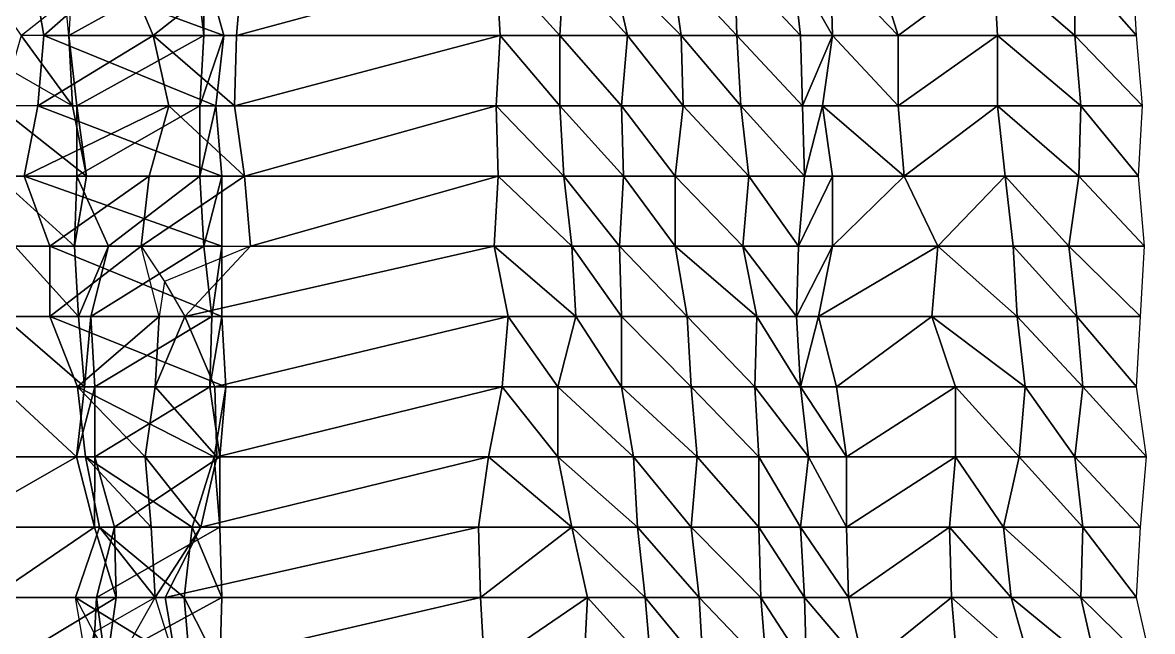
# Model space of a CAD drawing. Header units: metres. Extents: x -317 to 276, y -240 to 234.
# Drawn here: x 172.1 to 268.6, y 9.1 to 61.1 of the extents above; entities that cross this region are included whole.
import ezdxf

# ---------------------------------------------------------------- set-up
doc = ezdxf.new("R2010")
doc.units = ezdxf.units.M

msp = doc.modelspace()

# ---------------------------------------------------------------- linework, layer by layer
for points in [[(171.9599, 60, -616.48364), (175.73865, 63, -621.15466), (167.72968, 66, -624.22705), (167.72978, 66.0001, -624.2269)], [(189.27927, 60, -622.32574), (173.90128, 60, -662.9899), (172.88602, 66, -664.8484), (172.88612, 66.0001, -664.84827)], [(189.27927, 60, -622.32574), (172.88602, 66, -664.8484), (187.58719, 66, -625.4231), (187.5873, 66.0001, -625.423)], [(173.90128, 60, -662.9899), (180.68967, 66, -663.07886), (172.88602, 66, -664.8484), (172.88612, 66.0001, -664.84827)], [(173.90128, 60, -662.9899), (183.22778, 60, -658.43286), (180.68967, 66, -663.07886), (180.68977, 66.0001, -663.07874)], [(176.37936, 66, -620.90894), (176.04095, 60, -621.5284), (175.73865, 63, -621.15466), (175.73875, 63.0001, -621.15454)], [(176.04095, 60, -621.5284), (187.5672, 60, -612.9447), (186.89035, 66, -614.18365), (186.89046, 66.0001, -614.18353)], [(176.04095, 60, -621.5284), (186.89035, 66, -614.18365), (176.37936, 66, -620.90894), (176.37947, 66.0001, -620.9088)], [(183.22778, 60, -658.43286), (190.86218, 66, -656.9731), (180.68967, 66, -663.07886), (180.68977, 66.0001, -663.07874)], [(183.22778, 60, -658.43286), (190.35455, 60, -657.90234), (190.86218, 66, -656.9731), (190.86229, 66.0001, -656.97296)], [(187.5672, 60, -612.9447), (187.58719, 66, -625.4231), (186.89035, 66, -614.18365), (186.89046, 66.0001, -614.18353)], [(187.5672, 60, -612.9447), (189.27927, 60, -622.32574), (187.58719, 66, -625.4231), (187.5873, 66.0001, -625.423)], [(190.35455, 60, -657.90234), (212.8794, 60, -629.1859), (212.54095, 66, -629.80536), (212.54106, 66.0001, -629.80524)], [(190.35455, 60, -657.90234), (212.54095, 66, -629.80536), (190.86218, 66, -656.9731), (190.86229, 66.0001, -656.97296)], [(212.54095, 66, -629.80536), (217.97571, 60, -632.3722), (218.31409, 66, -631.7527), (218.3142, 66.0001, -631.75256)], [(212.54095, 66, -629.80536), (212.8794, 60, -629.1859), (217.97571, 60, -632.3722), (217.97581, 60.0001, -632.3721)], [(218.31409, 66, -631.7527), (217.97571, 60, -632.3722), (223.74878, 60, -634.3195), (223.74889, 60.0001, -634.3194)], [(218.31409, 66, -631.7527), (223.74878, 60, -634.3195), (222.39514, 66, -636.7974), (222.39525, 66.0001, -636.7973)], [(222.39514, 66, -636.7974), (228.33746, 60, -638.43506), (227.49146, 66, -639.9837), (227.49156, 66.0001, -639.9836)], [(222.39514, 66, -636.7974), (223.74878, 60, -634.3195), (228.33746, 60, -638.43506), (228.33757, 60.0001, -638.43494)], [(227.49146, 66, -639.9837), (233.09534, 60, -642.2408), (232.92615, 66, -642.55054), (232.92625, 66.0001, -642.5504)], [(227.49146, 66, -639.9837), (228.33746, 60, -638.43506), (233.09534, 60, -642.2408), (233.09544, 60.0001, -642.24066)], [(232.92615, 66, -642.55054), (238.53009, 60, -644.8076), (237.85321, 66, -646.0466), (237.85332, 66.0001, -646.04645)], [(232.92615, 66, -642.55054), (233.09534, 60, -642.2408), (238.53009, 60, -644.8076), (238.5302, 60.0001, -644.8075)], [(237.85321, 66, -646.0466), (241.25739, 60, -652.3302), (241.08813, 66, -652.63995), (241.08824, 66.0001, -652.63983)], [(237.85321, 66, -646.0466), (238.53009, 60, -644.8076), (241.25739, 60, -652.3302), (241.25749, 60.0001, -652.3301)], [(241.08813, 66, -652.63995), (246.86127, 60, -654.5873), (245, 66, -657.9944), (245.0001, 66.0001, -657.99426)], [(241.08813, 66, -652.63995), (241.25739, 60, -652.3302), (246.86127, 60, -654.5873), (246.86137, 60.0001, -654.58716)], [(246.86127, 60, -654.5873), (255.00336, 66, -652.19836), (245, 66, -657.9944), (245.0001, 66.0001, -657.99426)], [(246.86127, 60, -654.5873), (255.3418, 60, -651.57886), (255.00336, 66, -652.19836), (255.00346, 66.0001, -652.19824)], [(255.00336, 66, -652.19836), (261.96094, 60, -651.97754), (261.96094, 66, -651.97754), (261.96103, 66.0001, -651.9774)], [(255.00336, 66, -652.19836), (255.3418, 60, -651.57886), (261.96094, 60, -651.97754), (261.96103, 60.0001, -651.9774)], [(261.96094, 66, -651.97754), (267.22644, 60, -654.85406), (266.888, 66, -655.4735), (266.8881, 66.0001, -655.4734)], [(261.96094, 66, -651.97754), (261.96094, 60, -651.97754), (267.22644, 60, -654.85406), (267.22653, 60.0001, -654.85394)], [(176.35934, 54, -608.43054), (171.9599, 60, -616.48364), (171.11874, 57, -607.855), (171.11885, 57.0001, -607.85486)], [(176.35934, 54, -608.43054), (176.04095, 60, -621.5284), (171.9599, 60, -616.48364), (171.96, 60.0001, -616.4835)], [(188.60242, 54, -623.5647), (173.39365, 54, -663.9192), (173.90128, 60, -662.9899), (173.90138, 60.0001, -662.9898)], [(173.39365, 54, -663.9192), (184.58145, 54, -655.95496), (183.22778, 60, -658.43286), (183.22789, 60.0001, -658.43274)], [(173.39365, 54, -663.9192), (183.22778, 60, -658.43286), (173.90128, 60, -662.9899), (173.90138, 60.0001, -662.9898)], [(188.60242, 54, -623.5647), (173.90128, 60, -662.9899), (189.27927, 60, -622.32574), (189.27937, 60.0001, -622.3256)], [(176.35934, 54, -608.43054), (176.71777, 54, -620.2894), (176.04095, 60, -621.5284), (176.04106, 60.0001, -621.52826)], [(176.71777, 54, -620.2894), (187.5672, 60, -612.9447), (176.04095, 60, -621.5284), (176.04106, 60.0001, -621.52826)], [(176.71777, 54, -620.2894), (187.22876, 54, -613.5642), (187.5672, 60, -612.9447), (187.5673, 60.0001, -612.9446)], [(183.22778, 60, -658.43286), (190.18536, 54, -658.21204), (190.35455, 60, -657.90234), (190.35466, 60.0001, -657.9022)], [(183.22778, 60, -658.43286), (184.58145, 54, -655.95496), (190.18536, 54, -658.21204), (190.18547, 54.0001, -658.2119)], [(187.22876, 54, -613.5642), (188.60242, 54, -623.5647), (189.27927, 60, -622.32574), (189.27937, 60.0001, -622.3256)], [(187.22876, 54, -613.5642), (189.27927, 60, -622.32574), (187.5672, 60, -612.9447), (187.5673, 60.0001, -612.9446)], [(190.18536, 54, -658.21204), (212.54095, 54, -629.80536), (212.8794, 60, -629.1859), (212.8795, 60.0001, -629.1858)], [(190.18536, 54, -658.21204), (212.8794, 60, -629.1859), (190.35455, 60, -657.90234), (190.35466, 60.0001, -657.9022)], [(212.8794, 60, -629.1859), (212.54095, 54, -629.80536), (217.97571, 54, -632.3722), (217.97581, 54.0001, -632.3721)], [(212.8794, 60, -629.1859), (217.97571, 54, -632.3722), (217.97571, 60, -632.3722), (217.97581, 60.0001, -632.3721)], [(217.97571, 60, -632.3722), (223.24121, 54, -635.2487), (223.74878, 60, -634.3195), (223.74889, 60.0001, -634.3194)], [(217.97571, 60, -632.3722), (217.97571, 54, -632.3722), (223.24121, 54, -635.2487), (223.24132, 54.0001, -635.2486)], [(223.74878, 60, -634.3195), (223.24121, 54, -635.2487), (228.50671, 54, -638.1253), (228.50682, 54.0001, -638.1252)], [(223.74878, 60, -634.3195), (228.50671, 54, -638.1253), (228.33746, 60, -638.43506), (228.33757, 60.0001, -638.43494)], [(228.33746, 60, -638.43506), (233.43378, 54, -641.62134), (233.09534, 60, -642.2408), (233.09544, 60.0001, -642.24066)], [(228.33746, 60, -638.43506), (228.50671, 54, -638.1253), (233.43378, 54, -641.62134), (233.43388, 54.0001, -641.6212)], [(233.09534, 60, -642.2408), (238.69928, 54, -644.49786), (238.53009, 60, -644.8076), (238.5302, 60.0001, -644.8075)], [(233.09534, 60, -642.2408), (233.43378, 54, -641.62134), (238.69928, 54, -644.49786), (238.69939, 54.0001, -644.49774)], [(238.69928, 54, -644.49786), (241.25739, 60, -652.3302), (238.53009, 60, -644.8076), (238.5302, 60.0001, -644.8075)], [(238.69928, 54, -644.49786), (240.41132, 54, -653.8789), (241.25739, 60, -652.3302), (241.25749, 60.0001, -652.3301)], [(241.25739, 60, -652.3302), (240.41132, 54, -653.8789), (246.86127, 54, -654.5873), (246.86137, 54.0001, -654.58716)], [(241.25739, 60, -652.3302), (246.86127, 54, -654.5873), (246.86127, 60, -654.5873), (246.86137, 60.0001, -654.58716)], [(246.86127, 54, -654.5873), (255.3418, 54, -651.57886), (255.3418, 60, -651.57886), (255.3419, 60.0001, -651.57874)], [(246.86127, 54, -654.5873), (255.3418, 60, -651.57886), (246.86127, 60, -654.5873), (246.86137, 60.0001, -654.58716)], [(255.3418, 60, -651.57886), (262.46857, 54, -651.04834), (261.96094, 60, -651.97754), (261.96103, 60.0001, -651.9774)], [(255.3418, 60, -651.57886), (255.3418, 54, -651.57886), (262.46857, 54, -651.04834), (262.46866, 54.0001, -651.0482)], [(261.96094, 60, -651.97754), (267.73407, 54, -653.92487), (267.22644, 60, -654.85406), (267.22653, 60.0001, -654.85394)], [(261.96094, 60, -651.97754), (262.46857, 54, -651.04834), (267.73407, 54, -653.92487), (267.73416, 54.0001, -653.92474)], [(169.9094, 54, -607.72217), (177.5438, 48, -606.26245), (176.35934, 54, -608.43054), (176.35945, 54.0001, -608.4304)], [(169.9094, 54, -607.72217), (169.9094, 48, -607.72217), (177.5438, 48, -606.26245), (177.5439, 48.0001, -606.2623)], [(189.11008, 48, -622.63544), (172.20917, 48, -666.0873), (173.39365, 54, -663.9192), (173.39375, 54.0001, -663.91907)], [(172.20917, 48, -666.0873), (182.88937, 48, -659.05237), (184.58145, 54, -655.95496), (184.58156, 54.0001, -655.95483)], [(172.20917, 48, -666.0873), (184.58145, 54, -655.95496), (173.39365, 54, -663.9192), (173.39375, 54.0001, -663.91907)], [(189.11008, 48, -622.63544), (173.39365, 54, -663.9192), (188.60242, 54, -623.5647), (188.60252, 54.0001, -623.5646)], [(177.5438, 48, -606.26245), (176.71777, 54, -620.2894), (176.35934, 54, -608.43054), (176.35945, 54.0001, -608.4304)], [(177.5438, 48, -606.26245), (176.71777, 48, -620.2894), (176.71777, 54, -620.2894), (176.71788, 54.0001, -620.2893)], [(176.71777, 48, -620.2894), (187.22876, 48, -613.5642), (187.22876, 54, -613.5642), (187.22887, 54.0001, -613.5641)], [(176.71777, 48, -620.2894), (187.22876, 54, -613.5642), (176.71777, 54, -620.2894), (176.71788, 54.0001, -620.2893)], [(184.58145, 54, -655.95496), (182.88937, 48, -659.05237), (191.0314, 48, -656.6634), (191.03151, 48.0001, -656.66327)], [(184.58145, 54, -655.95496), (191.0314, 48, -656.6634), (190.18536, 54, -658.21204), (190.18547, 54.0001, -658.2119)], [(187.22876, 48, -613.5642), (189.11008, 48, -622.63544), (188.60242, 54, -623.5647), (188.60252, 54.0001, -623.5646)], [(187.22876, 48, -613.5642), (188.60242, 54, -623.5647), (187.22876, 54, -613.5642), (187.22887, 54.0001, -613.5641)], [(191.0314, 48, -656.6634), (212.54095, 54, -629.80536), (190.18536, 54, -658.21204), (190.18547, 54.0001, -658.2119)], [(191.0314, 48, -656.6634), (212.7102, 48, -629.4956), (212.54095, 54, -629.80536), (212.54106, 54.0001, -629.80524)], [(212.54095, 54, -629.80536), (218.31409, 48, -631.7527), (217.97571, 54, -632.3722), (217.97581, 54.0001, -632.3721)], [(212.54095, 54, -629.80536), (212.7102, 48, -629.4956), (218.31409, 48, -631.7527), (218.3142, 48.0001, -631.75256)], [(217.97571, 54, -632.3722), (223.4104, 48, -634.93896), (223.24121, 54, -635.2487), (223.24132, 54.0001, -635.2486)], [(217.97571, 54, -632.3722), (218.31409, 48, -631.7527), (223.4104, 48, -634.93896), (223.4105, 48.0001, -634.93884)], [(223.24121, 54, -635.2487), (227.82983, 48, -639.36426), (228.50671, 54, -638.1253), (228.50682, 54.0001, -638.1252)], [(223.24121, 54, -635.2487), (223.4104, 48, -634.93896), (227.82983, 48, -639.36426), (227.82994, 48.0001, -639.36414)], [(228.50671, 54, -638.1253), (227.82983, 48, -639.36426), (234.1106, 48, -640.3824), (234.1107, 48.0001, -640.38226)], [(228.50671, 54, -638.1253), (234.1106, 48, -640.3824), (233.43378, 54, -641.62134), (233.43388, 54.0001, -641.6212)], [(233.43378, 54, -641.62134), (238.86847, 48, -644.1881), (238.69928, 54, -644.49786), (238.69939, 54.0001, -644.49774)], [(233.43378, 54, -641.62134), (234.1106, 48, -640.3824), (238.86847, 48, -644.1881), (238.86858, 48.0001, -644.188)], [(238.86847, 48, -644.1881), (240.41132, 54, -653.8789), (238.69928, 54, -644.49786), (238.69939, 54.0001, -644.49774)], [(238.86847, 48, -644.1881), (241.25739, 48, -652.3302), (240.41132, 54, -653.8789), (240.41142, 54.0001, -653.8788)], [(240.41132, 54, -653.8789), (247.3689, 48, -653.6581), (246.86127, 54, -654.5873), (246.86137, 54.0001, -654.58716)], [(240.41132, 54, -653.8789), (241.25739, 48, -652.3302), (247.3689, 48, -653.6581), (247.369, 48.0001, -653.65796)], [(247.3689, 48, -653.6581), (255.3418, 54, -651.57886), (246.86127, 54, -654.5873), (246.86137, 54.0001, -654.58716)], [(247.3689, 48, -653.6581), (256.01862, 48, -650.33997), (255.3418, 54, -651.57886), (255.3419, 54.0001, -651.57874)], [(255.3418, 54, -651.57886), (262.29938, 48, -651.35803), (262.46857, 54, -651.04834), (262.46866, 54.0001, -651.0482)], [(255.3418, 54, -651.57886), (256.01862, 48, -650.33997), (262.29938, 48, -651.35803), (262.29947, 48.0001, -651.3579)], [(262.46857, 54, -651.04834), (262.29938, 48, -651.35803), (267.39563, 48, -654.5443), (267.39572, 48.0001, -654.5442)], [(262.46857, 54, -651.04834), (267.39563, 48, -654.5443), (267.73407, 54, -653.92487), (267.73416, 54.0001, -653.92474)], [(169.9094, 48, -607.72217), (176.52856, 42, -608.12085), (177.5438, 48, -606.26245), (177.5439, 48.0001, -606.2623)], [(169.9094, 48, -607.72217), (171.43225, 42, -604.9346), (176.52856, 42, -608.12085), (176.52867, 42.0001, -608.1207)], [(189.11008, 42, -622.63544), (174.4089, 42, -662.0607), (172.20917, 48, -666.0873), (172.20927, 48.0001, -666.08716)], [(189.11008, 42, -622.63544), (172.20917, 48, -666.0873), (189.11008, 48, -622.63544), (189.11018, 48.0001, -622.6353)], [(174.4089, 42, -662.0607), (182.88937, 48, -659.05237), (172.20917, 48, -666.0873), (172.20927, 48.0001, -666.08716)], [(174.4089, 42, -662.0607), (182.21252, 42, -660.29126), (182.88937, 48, -659.05237), (182.88948, 48.0001, -659.05225)], [(176.52856, 42, -608.12085), (179.42514, 42, -615.3337), (176.71777, 48, -620.2894), (176.71788, 48.0001, -620.2893)], [(176.52856, 42, -608.12085), (176.71777, 48, -620.2894), (177.5438, 48, -606.26245), (177.5439, 48.0001, -606.2623)], [(179.42514, 42, -615.3337), (187.22876, 48, -613.5642), (176.71777, 48, -620.2894), (176.71788, 48.0001, -620.2893)], [(179.42514, 42, -615.3337), (187.5672, 42, -612.9447), (187.22876, 48, -613.5642), (187.22887, 48.0001, -613.5641)], [(182.21252, 42, -660.29126), (191.53903, 42, -655.73413), (191.0314, 48, -656.6634), (191.03151, 48.0001, -656.66327)], [(182.21252, 42, -660.29126), (191.0314, 48, -656.6634), (182.88937, 48, -659.05237), (182.88948, 48.0001, -659.05225)], [(187.5672, 42, -612.9447), (189.11008, 48, -622.63544), (187.22876, 48, -613.5642), (187.22887, 48.0001, -613.5641)], [(187.5672, 42, -612.9447), (189.11008, 42, -622.63544), (189.11008, 48, -622.63544), (189.11018, 48.0001, -622.6353)], [(191.53903, 42, -655.73413), (212.7102, 48, -629.4956), (191.0314, 48, -656.6634), (191.03151, 48.0001, -656.66327)], [(191.53903, 42, -655.73413), (212.37177, 42, -630.1151), (212.7102, 48, -629.4956), (212.71031, 48.0001, -629.4955)], [(212.7102, 48, -629.4956), (212.37177, 42, -630.1151), (218.99097, 42, -630.5138), (218.99107, 42.0001, -630.5137)], [(212.7102, 48, -629.4956), (218.99097, 42, -630.5138), (218.31409, 48, -631.7527), (218.3142, 48.0001, -631.75256)], [(218.31409, 48, -631.7527), (223.07196, 42, -635.5585), (223.4104, 48, -634.93896), (223.4105, 48.0001, -634.93884)], [(218.31409, 48, -631.7527), (218.99097, 42, -630.5138), (223.07196, 42, -635.5585), (223.07207, 42.0001, -635.55835)], [(223.4104, 48, -634.93896), (223.07196, 42, -635.5585), (227.82983, 42, -639.36426), (227.82994, 42.0001, -639.36414)], [(223.4104, 48, -634.93896), (227.82983, 42, -639.36426), (227.82983, 48, -639.36426), (227.82994, 48.0001, -639.36414)], [(227.82983, 48, -639.36426), (233.60297, 42, -641.3116), (234.1106, 48, -640.3824), (234.1107, 48.0001, -640.38226)], [(227.82983, 48, -639.36426), (227.82983, 42, -639.36426), (233.60297, 42, -641.3116), (233.60307, 42.0001, -641.31146)], [(234.1106, 48, -640.3824), (233.60297, 42, -641.3116), (238.36084, 42, -645.1173), (238.36095, 42.0001, -645.1172)], [(234.1106, 48, -640.3824), (238.36084, 42, -645.1173), (238.86847, 48, -644.1881), (238.86858, 48.0001, -644.188)], [(238.36084, 42, -645.1173), (241.25739, 42, -652.3302), (241.25739, 48, -652.3302), (241.25749, 48.0001, -652.3301)], [(238.36084, 42, -645.1173), (241.25739, 48, -652.3302), (238.86847, 48, -644.1881), (238.86858, 48.0001, -644.188)], [(241.25739, 42, -652.3302), (250.24548, 42, -648.3926), (247.3689, 48, -653.6581), (247.369, 48.0001, -653.65796)], [(241.25739, 42, -652.3302), (247.3689, 48, -653.6581), (241.25739, 48, -652.3302), (241.25749, 48.0001, -652.3301)], [(250.24548, 42, -648.3926), (256.01862, 48, -650.33997), (247.3689, 48, -653.6581), (247.369, 48.0001, -653.65796)], [(250.24548, 42, -648.3926), (256.69543, 42, -649.10095), (256.01862, 48, -650.33997), (256.0187, 48.0001, -650.33984)], [(256.01862, 48, -650.33997), (261.4533, 42, -652.90674), (262.29938, 48, -651.35803), (262.29947, 48.0001, -651.3579)], [(256.01862, 48, -650.33997), (256.69543, 42, -649.10095), (261.4533, 42, -652.90674), (261.4534, 42.0001, -652.9066)], [(262.29938, 48, -651.35803), (261.4533, 42, -652.90674), (267.90326, 42, -653.6151), (267.90335, 42.0001, -653.615)], [(262.29938, 48, -651.35803), (267.90326, 42, -653.6151), (267.39563, 48, -654.5443), (267.39572, 48.0001, -654.5442)], [(171.43225, 42, -604.9346), (170.41699, 36, -606.79297), (176.86697, 36, -607.50134), (176.86708, 36.0001, -607.5012)], [(171.43225, 42, -604.9346), (176.86697, 36, -607.50134), (176.52856, 42, -608.12085), (176.52867, 42.0001, -608.1207)], [(189.11008, 36, -622.63544), (174.4089, 36, -662.0607), (174.4089, 42, -662.0607), (174.40901, 42.0001, -662.0606)], [(189.11008, 36, -622.63544), (174.4089, 42, -662.0607), (189.11008, 42, -622.63544), (189.11018, 42.0001, -622.6353)], [(174.4089, 36, -662.0607), (183.73541, 36, -657.50366), (182.21252, 42, -660.29126), (182.21263, 42.0001, -660.29114)], [(174.4089, 36, -662.0607), (182.21252, 42, -660.29126), (174.4089, 42, -662.0607), (174.40901, 42.0001, -662.0606)], [(176.86697, 36, -607.50134), (179.42514, 42, -615.3337), (176.52856, 42, -608.12085), (176.52867, 42.0001, -608.1207)], [(176.86697, 36, -607.50134), (177.90225, 36, -618.1213), (179.42514, 42, -615.3337), (179.42525, 42.0001, -615.33356)], [(177.90225, 36, -618.1213), (188.24402, 36, -611.7058), (187.5672, 42, -612.9447), (187.5673, 42.0001, -612.9446)], [(177.90225, 36, -618.1213), (187.5672, 42, -612.9447), (179.42514, 42, -615.3337), (179.42525, 42.0001, -615.33356)], [(183.73541, 36, -657.50366), (182.21252, 42, -660.29126), (184.21106, 39, -659.31476), (184.21117, 39.0001, -659.31464)], [(191.53903, 42, -655.73413), (184.21106, 39, -659.31476), (185.95514, 36, -665.95544), (185.95525, 36.0001, -665.9553)], [(185.95514, 36, -665.95544), (213.55621, 36, -627.94696), (212.37177, 42, -630.1151), (212.37187, 42.0001, -630.115)], [(185.95514, 36, -665.95544), (212.37177, 42, -630.1151), (191.53903, 42, -655.73413), (191.53914, 42.0001, -655.734)], [(188.24402, 36, -611.7058), (189.11008, 42, -622.63544), (187.5672, 42, -612.9447), (187.5673, 42.0001, -612.9446)], [(188.24402, 36, -611.7058), (189.11008, 36, -622.63544), (189.11008, 42, -622.63544), (189.11018, 42.0001, -622.6353)], [(212.37177, 42, -630.1151), (219.32935, 36, -629.8943), (218.99097, 42, -630.5138), (218.99107, 42.0001, -630.5137)], [(212.37177, 42, -630.1151), (213.55621, 36, -627.94696), (219.32935, 36, -629.8943), (219.32945, 36.0001, -629.89417)], [(218.99097, 42, -630.5138), (223.24121, 36, -635.2487), (223.07196, 42, -635.5585), (223.07207, 42.0001, -635.55835)], [(218.99097, 42, -630.5138), (219.32935, 36, -629.8943), (223.24121, 36, -635.2487), (223.24132, 36.0001, -635.2486)], [(223.07196, 42, -635.5585), (228.8451, 36, -637.50586), (227.82983, 42, -639.36426), (227.82994, 42.0001, -639.36414)], [(223.07196, 42, -635.5585), (223.24121, 36, -635.2487), (228.8451, 36, -637.50586), (228.8452, 36.0001, -637.50574)], [(227.82983, 42, -639.36426), (234.78748, 36, -639.14343), (233.60297, 42, -641.3116), (233.60307, 42.0001, -641.31146)], [(227.82983, 42, -639.36426), (228.8451, 36, -637.50586), (234.78748, 36, -639.14343), (234.78758, 36.0001, -639.1433)], [(233.60297, 42, -641.3116), (238.19165, 36, -645.4271), (238.36084, 42, -645.1173), (238.36095, 42.0001, -645.1172)], [(233.60297, 42, -641.3116), (234.78748, 36, -639.14343), (238.19165, 36, -645.4271), (238.19176, 36.0001, -645.427)], [(238.19165, 36, -645.4271), (240.07294, 36, -654.49835), (241.25739, 42, -652.3302), (241.25749, 42.0001, -652.3301)], [(238.19165, 36, -645.4271), (241.25739, 42, -652.3302), (238.36084, 42, -645.1173), (238.36095, 42.0001, -645.1172)], [(240.07294, 36, -654.49835), (249.73785, 36, -649.3218), (250.24548, 42, -648.3926), (250.24559, 42.0001, -648.39246)], [(240.07294, 36, -654.49835), (250.24548, 42, -648.3926), (241.25739, 42, -652.3302), (241.25749, 42.0001, -652.3301)], [(250.24548, 42, -648.3926), (249.73785, 36, -649.3218), (257.03387, 36, -648.48157), (257.03397, 36.0001, -648.48145)], [(250.24548, 42, -648.3926), (257.03387, 36, -648.48157), (256.69543, 42, -649.10095), (256.69553, 42.0001, -649.1008)], [(256.69543, 42, -649.10095), (262.13013, 36, -651.6678), (261.4533, 42, -652.90674), (261.4534, 42.0001, -652.9066)], [(256.69543, 42, -649.10095), (257.03387, 36, -648.48157), (262.13013, 36, -651.6678), (262.13022, 36.0001, -651.66766)], [(261.4533, 42, -652.90674), (267.56488, 36, -654.2346), (267.90326, 42, -653.6151), (267.90335, 42.0001, -653.615)], [(261.4533, 42, -652.90674), (262.13013, 36, -651.6678), (267.56488, 36, -654.2346), (267.56497, 36.0001, -654.2345)], [(170.41699, 36, -606.79297), (170.2478, 30, -607.10266), (177.3746, 30, -606.57214), (177.37471, 30.0001, -606.572)], [(170.41699, 36, -606.79297), (177.3746, 30, -606.57214), (176.86697, 36, -607.50134), (176.86708, 36.0001, -607.5012)], [(189.44849, 30, -622.016), (176.77783, 30, -657.7245), (174.4089, 36, -662.0607), (174.40901, 36.0001, -662.0606)], [(189.44849, 30, -622.016), (174.4089, 36, -662.0607), (189.11008, 36, -622.63544), (189.11018, 36.0001, -622.6353)], [(176.77783, 30, -657.7245), (183.73541, 36, -657.50366), (174.4089, 36, -662.0607), (174.40901, 36.0001, -662.0606)], [(176.77783, 30, -657.7245), (183.397, 30, -658.12317), (183.73541, 36, -657.50366), (183.73552, 36.0001, -657.50354)], [(177.3746, 30, -606.57214), (177.90225, 36, -618.1213), (176.86697, 36, -607.50134), (176.86708, 36.0001, -607.5012)], [(177.3746, 30, -606.57214), (178.24066, 30, -617.50183), (177.90225, 36, -618.1213), (177.90236, 36.0001, -618.12115)], [(178.24066, 30, -617.50183), (188.24402, 36, -611.7058), (177.90225, 36, -618.1213), (177.90236, 36.0001, -618.12115)], [(178.24066, 30, -617.50183), (188.0748, 30, -612.0155), (188.24402, 36, -611.7058), (188.24413, 36.0001, -611.7057)], [(183.397, 30, -658.12317), (188.49326, 30, -661.3094), (185.95514, 36, -665.95544), (185.95525, 36.0001, -665.9553)], [(183.397, 30, -658.12317), (185.95514, 36, -665.95544), (183.73541, 36, -657.50366), (183.73552, 36.0001, -657.50354)], [(188.49326, 30, -661.3094), (213.55621, 36, -627.94696), (185.95514, 36, -665.95544), (185.95525, 36.0001, -665.9553)], [(188.0748, 30, -612.0155), (189.44849, 30, -622.016), (189.11008, 36, -622.63544), (189.11018, 36.0001, -622.6353)], [(188.0748, 30, -612.0155), (189.11008, 36, -622.63544), (188.24402, 36, -611.7058), (188.24413, 36.0001, -611.7057)], [(188.49326, 30, -661.3094), (213.04858, 30, -628.87616), (213.55621, 36, -627.94696), (213.55632, 36.0001, -627.94684)], [(213.55621, 36, -627.94696), (213.04858, 30, -628.87616), (217.80646, 30, -632.6819), (217.80656, 30.0001, -632.68176)], [(213.55621, 36, -627.94696), (217.80646, 30, -632.6819), (219.32935, 36, -629.8943), (219.32945, 36.0001, -629.89417)], [(219.32935, 36, -629.8943), (217.80646, 30, -632.6819), (223.24121, 30, -635.2487), (223.24132, 30.0001, -635.2486)], [(219.32935, 36, -629.8943), (223.24121, 30, -635.2487), (223.24121, 36, -635.2487), (223.24132, 36.0001, -635.2486)], [(223.24121, 36, -635.2487), (229.18353, 30, -636.88635), (228.8451, 36, -637.50586), (228.8452, 36.0001, -637.50574)], [(223.24121, 36, -635.2487), (223.24121, 30, -635.2487), (229.18353, 30, -636.88635), (229.18364, 30.0001, -636.8862)], [(228.8451, 36, -637.50586), (234.61823, 30, -639.4532), (234.78748, 36, -639.14343), (234.78758, 36.0001, -639.1433)], [(228.8451, 36, -637.50586), (229.18353, 30, -636.88635), (234.61823, 30, -639.4532), (234.61833, 30.0001, -639.45306)], [(234.78748, 36, -639.14343), (234.61823, 30, -639.4532), (238.53009, 30, -644.8076), (238.5302, 30.0001, -644.8075)], [(234.78748, 36, -639.14343), (238.53009, 30, -644.8076), (238.19165, 36, -645.4271), (238.19176, 36.0001, -645.427)], [(238.53009, 30, -644.8076), (240.07294, 36, -654.49835), (238.19165, 36, -645.4271), (238.19176, 36.0001, -645.427)], [(238.53009, 30, -644.8076), (241.59576, 30, -651.7107), (240.07294, 36, -654.49835), (240.07304, 36.0001, -654.4982)], [(241.59576, 30, -651.7107), (249.73785, 36, -649.3218), (240.07294, 36, -654.49835), (240.07304, 36.0001, -654.4982)], [(241.59576, 30, -651.7107), (251.76837, 30, -645.605), (249.73785, 36, -649.3218), (249.73796, 36.0001, -649.32166)], [(249.73785, 36, -649.3218), (257.7107, 30, -647.24255), (257.03387, 36, -648.48157), (257.03397, 36.0001, -648.48145)], [(249.73785, 36, -649.3218), (251.76837, 30, -645.605), (257.7107, 30, -647.24255), (257.7108, 30.0001, -647.24243)], [(257.03387, 36, -648.48157), (262.63776, 30, -650.7386), (262.13013, 36, -651.6678), (262.13022, 36.0001, -651.66766)], [(257.03387, 36, -648.48157), (257.7107, 30, -647.24255), (262.63776, 30, -650.7386), (262.63785, 30.0001, -650.73846)], [(262.13013, 36, -651.6678), (267.22644, 30, -654.85406), (267.56488, 36, -654.2346), (267.56497, 36.0001, -654.2345)], [(262.13013, 36, -651.6678), (262.63776, 30, -650.7386), (267.22644, 30, -654.85406), (267.22653, 30.0001, -654.85394)], [(170.2478, 30, -607.10266), (169.06332, 24, -609.2708), (176.69775, 24, -607.8111), (176.69786, 24.0001, -607.811)], [(170.2478, 30, -607.10266), (176.69775, 24, -607.8111), (177.3746, 30, -606.57214), (177.37471, 30.0001, -606.572)], [(176.69775, 24, -607.8111), (178.24066, 24, -617.50183), (178.24066, 30, -617.50183), (178.24077, 30.0001, -617.5017)], [(176.69775, 24, -607.8111), (178.24066, 30, -617.50183), (177.3746, 30, -606.57214), (177.37471, 30.0001, -606.572)], [(188.43323, 24, -623.8744), (177.45465, 24, -656.48553), (176.77783, 30, -657.7245), (176.77794, 30.0001, -657.72437)], [(188.43323, 24, -623.8744), (176.77783, 30, -657.7245), (189.44849, 30, -622.016), (189.4486, 30.0001, -622.01587)], [(176.77783, 30, -657.7245), (182.55096, 24, -659.6718), (183.397, 30, -658.12317), (183.39711, 30.0001, -658.12305)], [(176.77783, 30, -657.7245), (177.45465, 24, -656.48553), (182.55096, 24, -659.6718), (182.55107, 24.0001, -659.6717)], [(178.24066, 24, -617.50183), (188.92087, 24, -610.46686), (188.0748, 30, -612.0155), (188.0749, 30.0001, -612.0154)], [(178.24066, 24, -617.50183), (188.0748, 30, -612.0155), (178.24066, 30, -617.50183), (178.24077, 30.0001, -617.5017)], [(183.397, 30, -658.12317), (182.55096, 24, -659.6718), (188.66248, 24, -660.99963), (188.66258, 24.0001, -660.9995)], [(183.397, 30, -658.12317), (188.66248, 24, -660.99963), (188.49326, 30, -661.3094), (188.49336, 30.0001, -661.30927)], [(188.92087, 24, -610.46686), (189.44849, 30, -622.016), (188.0748, 30, -612.0155), (188.0749, 30.0001, -612.0154)], [(188.92087, 24, -610.46686), (188.43323, 24, -623.8744), (189.44849, 30, -622.016), (189.4486, 30.0001, -622.01587)], [(188.66248, 24, -660.99963), (213.04858, 30, -628.87616), (188.49326, 30, -661.3094), (188.49336, 30.0001, -661.30927)], [(188.66248, 24, -660.99963), (211.86414, 24, -631.0443), (213.04858, 30, -628.87616), (213.04869, 30.0001, -628.87604)], [(213.04858, 30, -628.87616), (211.86414, 24, -631.0443), (217.80646, 24, -632.6819), (217.80656, 24.0001, -632.68176)], [(213.04858, 30, -628.87616), (217.80646, 24, -632.6819), (217.80646, 30, -632.6819), (217.80656, 30.0001, -632.68176)], [(217.80646, 30, -632.6819), (224.25647, 24, -633.3903), (223.24121, 30, -635.2487), (223.24132, 30.0001, -635.2486)], [(217.80646, 30, -632.6819), (217.80646, 24, -632.6819), (224.25647, 24, -633.3903), (224.25658, 24.0001, -633.3902)], [(223.24121, 30, -635.2487), (229.69116, 24, -635.95715), (229.18353, 30, -636.88635), (229.18364, 30.0001, -636.8862)], [(223.24121, 30, -635.2487), (224.25647, 24, -633.3903), (229.69116, 24, -635.95715), (229.69127, 24.0001, -635.95703)], [(229.18353, 30, -636.88635), (234.95667, 24, -638.83374), (234.61823, 30, -639.4532), (234.61833, 30.0001, -639.45306)], [(229.18353, 30, -636.88635), (229.69116, 24, -635.95715), (234.95667, 24, -638.83374), (234.95677, 24.0001, -638.8336)], [(234.61823, 30, -639.4532), (239.20691, 24, -643.56866), (238.53009, 30, -644.8076), (238.5302, 30.0001, -644.8075)], [(234.61823, 30, -639.4532), (234.95667, 24, -638.83374), (239.20691, 24, -643.56866), (239.20702, 24.0001, -643.56854)], [(238.53009, 30, -644.8076), (242.44183, 24, -650.16205), (241.59576, 30, -651.7107), (241.59587, 30.0001, -651.7106)], [(238.53009, 30, -644.8076), (239.20691, 24, -643.56866), (242.44183, 24, -650.16205), (242.44194, 24.0001, -650.1619)], [(242.44183, 24, -650.16205), (251.76837, 30, -645.605), (241.59576, 30, -651.7107), (241.59587, 30.0001, -651.7106)], [(242.44183, 24, -650.16205), (251.76837, 24, -645.605), (251.76837, 30, -645.605), (251.76848, 30.0001, -645.60486)], [(251.76837, 30, -645.605), (257.20306, 24, -648.17175), (257.7107, 30, -647.24255), (257.7108, 30.0001, -647.24243)], [(251.76837, 30, -645.605), (251.76837, 24, -645.605), (257.20306, 24, -648.17175), (257.20316, 24.0001, -648.17163)], [(257.7107, 30, -647.24255), (257.20306, 24, -648.17175), (261.96094, 24, -651.97754), (261.96103, 24.0001, -651.9774)], [(257.7107, 30, -647.24255), (261.96094, 24, -651.97754), (262.63776, 30, -650.7386), (262.63785, 30.0001, -650.73846)], [(262.63776, 30, -650.7386), (261.96094, 24, -651.97754), (268.0725, 24, -653.3054), (268.0726, 24.0001, -653.3053)], [(262.63776, 30, -650.7386), (268.0725, 24, -653.3054), (267.22644, 30, -654.85406), (267.22653, 30.0001, -654.85394)], [(166.18677, 18, -614.5363), (178.22064, 18, -605.02344), (176.69775, 24, -607.8111), (176.69786, 24.0001, -607.811)], [(166.18677, 18, -614.5363), (176.69775, 24, -607.8111), (169.06332, 24, -609.2708), (169.06343, 24.0001, -609.2707)], [(178.22064, 18, -605.02344), (178.24066, 24, -617.50183), (176.69775, 24, -607.8111), (176.69786, 24.0001, -607.811)], [(186.57193, 18, -627.2815), (178.63913, 18, -654.3174), (177.45465, 24, -656.48553), (177.45476, 24.0001, -656.4854)], [(186.57193, 18, -627.2815), (177.45465, 24, -656.48553), (188.43323, 24, -623.8744), (188.43333, 24.0001, -623.87427)], [(177.45465, 24, -656.48553), (183.0586, 18, -658.7426), (182.55096, 24, -659.6718), (182.55107, 24.0001, -659.6717)], [(177.45465, 24, -656.48553), (178.63913, 18, -654.3174), (183.0586, 18, -658.7426), (183.0587, 18.0001, -658.7425)], [(178.22064, 18, -605.02344), (179.93277, 18, -614.4045), (178.24066, 24, -617.50183), (178.24077, 24.0001, -617.5017)], [(179.93277, 18, -614.4045), (188.92087, 24, -610.46686), (178.24066, 24, -617.50183), (178.24077, 24.0001, -617.5017)], [(179.93277, 18, -614.4045), (188.92087, 18, -610.46686), (188.92087, 24, -610.46686), (188.92097, 24.0001, -610.46674)], [(182.55096, 24, -659.6718), (187.3088, 18, -663.47754), (188.66248, 24, -660.99963), (188.66258, 24.0001, -660.9995)], [(182.55096, 24, -659.6718), (183.0586, 18, -658.7426), (187.3088, 18, -663.47754), (187.30891, 18.0001, -663.4774)], [(188.92087, 18, -610.46686), (186.57193, 18, -627.2815), (188.43323, 24, -623.8744), (188.43333, 24.0001, -623.87427)], [(187.3088, 18, -663.47754), (211.01807, 18, -632.59296), (211.86414, 24, -631.0443), (211.86424, 24.0001, -631.0442)], [(187.3088, 18, -663.47754), (211.86414, 24, -631.0443), (188.66248, 24, -660.99963), (188.66258, 24.0001, -660.9995)], [(188.92087, 18, -610.46686), (188.43323, 24, -623.8744), (188.92087, 24, -610.46686), (188.92097, 24.0001, -610.46674)], [(211.86414, 24, -631.0443), (211.01807, 18, -632.59296), (218.99097, 18, -630.5138), (218.99107, 18.0001, -630.5137)], [(211.86414, 24, -631.0443), (218.99097, 18, -630.5138), (217.80646, 24, -632.6819), (217.80656, 24.0001, -632.68176)], [(217.80646, 24, -632.6819), (224.59485, 18, -632.7709), (224.25647, 24, -633.3903), (224.25658, 24.0001, -633.3902)], [(217.80646, 24, -632.6819), (218.99097, 18, -630.5138), (224.59485, 18, -632.7709), (224.59496, 18.0001, -632.77075)], [(224.25647, 24, -633.3903), (229.18353, 18, -636.88635), (229.69116, 24, -635.95715), (229.69127, 24.0001, -635.95703)], [(224.25647, 24, -633.3903), (224.59485, 18, -632.7709), (229.18353, 18, -636.88635), (229.18364, 18.0001, -636.8862)], [(229.69116, 24, -635.95715), (229.18353, 18, -636.88635), (234.95667, 18, -638.83374), (234.95677, 18.0001, -638.8336)], [(229.69116, 24, -635.95715), (234.95667, 18, -638.83374), (234.95667, 24, -638.83374), (234.95677, 24.0001, -638.8336)], [(234.95667, 24, -638.83374), (238.53009, 18, -644.8076), (239.20691, 24, -643.56866), (239.20702, 24.0001, -643.56854)], [(234.95667, 24, -638.83374), (234.95667, 18, -638.83374), (238.53009, 18, -644.8076), (238.5302, 18.0001, -644.8075)], [(239.20691, 24, -643.56866), (238.53009, 18, -644.8076), (242.44183, 18, -650.16205), (242.44194, 18.0001, -650.1619)], [(239.20691, 24, -643.56866), (242.44183, 18, -650.16205), (242.44183, 24, -650.16205), (242.44194, 24.0001, -650.1619)], [(242.44183, 18, -650.16205), (251.26074, 18, -646.5342), (251.76837, 24, -645.605), (251.76848, 24.0001, -645.60486)], [(242.44183, 18, -650.16205), (251.76837, 24, -645.605), (242.44183, 24, -650.16205), (242.44194, 24.0001, -650.1619)], [(251.76837, 24, -645.605), (251.26074, 18, -646.5342), (255.84937, 18, -650.64966), (255.84947, 18.0001, -650.64954)], [(251.76837, 24, -645.605), (255.84937, 18, -650.64966), (257.20306, 24, -648.17175), (257.20316, 24.0001, -648.17163)], [(257.20306, 24, -648.17175), (255.84937, 18, -650.64966), (262.63776, 18, -650.7386), (262.63785, 18.0001, -650.73846)], [(257.20306, 24, -648.17175), (262.63776, 18, -650.7386), (261.96094, 24, -651.97754), (261.96103, 24.0001, -651.9774)], [(261.96094, 24, -651.97754), (267.56488, 18, -654.2346), (268.0725, 24, -653.3054), (268.0726, 24.0001, -653.3053)], [(261.96094, 24, -651.97754), (262.63776, 18, -650.7386), (267.56488, 18, -654.2346), (267.56497, 18.0001, -654.2345)], [(169.40176, 12, -608.65137), (178.22064, 18, -605.02344), (166.18677, 18, -614.5363), (166.18687, 18.0001, -614.5362)], [(169.40176, 12, -608.65137), (180.08194, 12, -601.6164), (178.22064, 18, -605.02344), (178.22075, 18.0001, -605.0233)], [(185.89508, 12, -628.52045), (176.60861, 12, -658.0342), (178.63913, 18, -654.3174), (178.63924, 18.0001, -654.31726)], [(178.63913, 18, -654.3174), (176.60861, 12, -658.0342), (183.397, 12, -658.12317), (183.39711, 12.0001, -658.12305)], [(180.08194, 12, -601.6164), (179.93277, 18, -614.4045), (178.22064, 18, -605.02344), (178.22075, 18.0001, -605.0233)], [(180.08194, 12, -601.6164), (178.40988, 12, -617.1921), (179.93277, 18, -614.4045), (179.93288, 18.0001, -614.40436)], [(178.40988, 12, -617.1921), (189.09009, 12, -610.1571), (188.92087, 18, -610.46686), (188.92097, 18.0001, -610.46674)], [(178.40988, 12, -617.1921), (188.92087, 18, -610.46686), (179.93277, 18, -614.4045), (179.93288, 18.0001, -614.40436)], [(185.89508, 12, -628.52045), (178.63913, 18, -654.3174), (186.57193, 18, -627.2815), (186.57204, 18.0001, -627.2814)], [(178.63913, 18, -654.3174), (183.397, 12, -658.12317), (183.0586, 18, -658.7426), (183.0587, 18.0001, -658.7425)], [(183.397, 12, -658.12317), (187.3088, 18, -663.47754), (183.0586, 18, -658.7426), (183.0587, 18.0001, -658.7425)], [(183.397, 12, -658.12317), (184.26303, 12, -669.05273), (187.3088, 18, -663.47754), (187.30891, 18.0001, -663.4774)], [(184.26303, 12, -669.05273), (211.18732, 12, -632.28326), (211.01807, 18, -632.59296), (211.01817, 18.0001, -632.59283)], [(184.26303, 12, -669.05273), (211.01807, 18, -632.59296), (187.3088, 18, -663.47754), (187.30891, 18.0001, -663.4774)], [(189.09009, 12, -610.1571), (185.89508, 12, -628.52045), (186.57193, 18, -627.2815), (186.57204, 18.0001, -627.2814)], [(189.09009, 12, -610.1571), (186.57193, 18, -627.2815), (188.92087, 18, -610.46686), (188.92097, 18.0001, -610.46674)], [(211.18732, 12, -632.28326), (218.99097, 18, -630.5138), (211.01807, 18, -632.59296), (211.01817, 18.0001, -632.59283)], [(211.18732, 12, -632.28326), (220.3446, 12, -628.0359), (218.99097, 18, -630.5138), (218.99107, 18.0001, -630.5137)], [(218.99097, 18, -630.5138), (225.27167, 12, -631.5319), (224.59485, 18, -632.7709), (224.59496, 18.0001, -632.77075)], [(218.99097, 18, -630.5138), (220.3446, 12, -628.0359), (225.27167, 12, -631.5319), (225.27177, 12.0001, -631.5318)], [(224.59485, 18, -632.7709), (229.86035, 12, -635.6474), (229.18353, 18, -636.88635), (229.18364, 18.0001, -636.8862)], [(224.59485, 18, -632.7709), (225.27167, 12, -631.5319), (229.86035, 12, -635.6474), (229.86046, 12.0001, -635.6473)], [(229.18353, 18, -636.88635), (235.12585, 12, -638.524), (234.95667, 18, -638.83374), (234.95677, 18.0001, -638.8336)], [(229.18353, 18, -636.88635), (229.86035, 12, -635.6474), (235.12585, 12, -638.524), (235.12596, 12.0001, -638.52386)], [(234.95667, 18, -638.83374), (238.86847, 12, -644.1881), (238.53009, 18, -644.8076), (238.5302, 18.0001, -644.8075)], [(234.95667, 18, -638.83374), (235.12585, 12, -638.524), (238.86847, 12, -644.1881), (238.86858, 12.0001, -644.188)], [(238.53009, 18, -644.8076), (242.61102, 12, -649.8523), (242.44183, 18, -650.16205), (242.44194, 18.0001, -650.1619)], [(238.53009, 18, -644.8076), (238.86847, 12, -644.1881), (242.61102, 12, -649.8523), (242.61113, 12.0001, -649.8522)], [(242.61102, 12, -649.8523), (251.26074, 18, -646.5342), (242.44183, 18, -650.16205), (242.44194, 18.0001, -650.1619)], [(242.61102, 12, -649.8523), (251.42993, 12, -646.2244), (251.26074, 18, -646.5342), (251.26085, 18.0001, -646.53406)], [(251.26074, 18, -646.5342), (256.52625, 12, -649.41077), (255.84937, 18, -650.64966), (255.84947, 18.0001, -650.64954)], [(251.26074, 18, -646.5342), (251.42993, 12, -646.2244), (256.52625, 12, -649.41077), (256.52634, 12.0001, -649.41064)], [(255.84937, 18, -650.64966), (262.46857, 12, -651.04834), (262.63776, 18, -650.7386), (262.63785, 18.0001, -650.73846)], [(255.84937, 18, -650.64966), (256.52625, 12, -649.41077), (262.46857, 12, -651.04834), (262.46866, 12.0001, -651.0482)], [(262.63776, 18, -650.7386), (262.46857, 12, -651.04834), (267.22644, 12, -654.85406), (267.22653, 12.0001, -654.85394)], [(262.63776, 18, -650.7386), (267.22644, 12, -654.85406), (267.56488, 18, -654.2346), (267.56497, 18.0001, -654.2345)], [(170.07858, 6, -607.4124), (180.08194, 12, -601.6164), (169.40176, 12, -608.65137), (169.40187, 12.0001, -608.65125)], [(170.07858, 6, -607.4124), (179.2359, 6, -603.16504), (180.08194, 12, -601.6164), (180.08205, 12.0001, -601.6163)], [(186.40271, 6, -627.5912), (177.62387, 6, -656.1758), (176.60861, 12, -658.0342), (176.60872, 12.0001, -658.03406)], [(186.40271, 6, -627.5912), (176.60861, 12, -658.0342), (185.89508, 12, -628.52045), (185.89519, 12.0001, -628.5203)], [(177.62387, 6, -656.1758), (176.60861, 12, -658.0342), (178.1752, 9, -658.0547), (178.17531, 9.0001, -658.05457)], [(179.2359, 6, -603.16504), (178.07147, 6, -617.8115), (178.40988, 12, -617.1921), (178.40999, 12.0001, -617.19196)], [(178.07147, 6, -617.8115), (188.92087, 6, -610.46686), (189.09009, 12, -610.1571), (189.0902, 12.0001, -610.157)], [(178.07147, 6, -617.8115), (189.09009, 12, -610.1571), (178.40988, 12, -617.1921), (178.40999, 12.0001, -617.19196)], [(183.397, 12, -658.12317), (178.1752, 9, -658.0547), (180.01282, 6, -664.3179), (180.01292, 6.0001, -664.31775)], [(179.2359, 6, -603.16504), (178.40988, 12, -617.1921), (180.08194, 12, -601.6164), (180.08205, 12.0001, -601.6163)], [(183.397, 12, -658.12317), (185.27829, 6, -667.19434), (184.26303, 12, -669.05273), (184.26314, 12.0001, -669.0526)], [(185.27829, 6, -667.19434), (211.18732, 12, -632.28326), (184.26303, 12, -669.05273), (184.26314, 12.0001, -669.0526)], [(185.27829, 6, -667.19434), (211.5257, 6, -631.66376), (211.18732, 12, -632.28326), (211.18742, 12.0001, -632.28314)], [(188.92087, 6, -610.46686), (186.40271, 6, -627.5912), (185.89508, 12, -628.52045), (185.89519, 12.0001, -628.5203)], [(188.92087, 6, -610.46686), (185.89508, 12, -628.52045), (189.09009, 12, -610.1571), (189.0902, 12.0001, -610.157)], [(211.5257, 6, -631.66376), (220.3446, 12, -628.0359), (211.18732, 12, -632.28326), (211.18742, 12.0001, -632.28314)], [(211.5257, 6, -631.66376), (220.00616, 6, -628.6554), (220.3446, 12, -628.0359), (220.34471, 12.0001, -628.03577)], [(220.3446, 12, -628.0359), (220.00616, 6, -628.6554), (225.7793, 6, -630.6027), (225.7794, 6.0001, -630.6026)], [(220.3446, 12, -628.0359), (225.7793, 6, -630.6027), (225.27167, 12, -631.5319), (225.27177, 12.0001, -631.5318)], [(225.27167, 12, -631.5319), (230.19879, 6, -635.02795), (229.86035, 12, -635.6474), (229.86046, 12.0001, -635.6473)], [(225.27167, 12, -631.5319), (225.7793, 6, -630.6027), (230.19879, 6, -635.02795), (230.1989, 6.0001, -635.02783)], [(229.86035, 12, -635.6474), (235.63348, 6, -637.5947), (235.12585, 12, -638.524), (235.12596, 12.0001, -638.52386)], [(229.86035, 12, -635.6474), (230.19879, 6, -635.02795), (235.63348, 6, -637.5947), (235.63359, 6.0001, -637.5946)], [(235.12585, 12, -638.524), (239.03772, 6, -643.8784), (238.86847, 12, -644.1881), (238.86858, 12.0001, -644.188)], [(235.12585, 12, -638.524), (235.63348, 6, -637.5947), (239.03772, 6, -643.8784), (239.03783, 6.0001, -643.8783)], [(238.86847, 12, -644.1881), (243.96472, 6, -647.37445), (242.61102, 12, -649.8523), (242.61113, 12.0001, -649.8522)], [(238.86847, 12, -644.1881), (239.03772, 6, -643.8784), (243.96472, 6, -647.37445), (243.96483, 6.0001, -647.3743)], [(243.96472, 6, -647.37445), (251.42993, 12, -646.2244), (242.61102, 12, -649.8523), (242.61113, 12.0001, -649.8522)], [(243.96472, 6, -647.37445), (251.93756, 6, -645.2952), (251.42993, 12, -646.2244), (251.43004, 12.0001, -646.2243)], [(251.42993, 12, -646.2244), (258.21832, 6, -646.31335), (256.52625, 12, -649.41077), (256.52634, 12.0001, -649.41064)], [(251.42993, 12, -646.2244), (251.93756, 6, -645.2952), (258.21832, 6, -646.31335), (258.2184, 6.0001, -646.31323)], [(256.52625, 12, -649.41077), (263.82227, 6, -648.57043), (262.46857, 12, -651.04834), (262.46866, 12.0001, -651.0482)], [(256.52625, 12, -649.41077), (258.21832, 6, -646.31335), (263.82227, 6, -648.57043), (263.82236, 6.0001, -648.5703)], [(262.46857, 12, -651.04834), (268.58014, 6, -652.3762), (267.22644, 12, -654.85406), (267.22653, 12.0001, -654.85394)], [(262.46857, 12, -651.04834), (263.82227, 6, -648.57043), (268.58014, 6, -652.3762), (268.58023, 6.0001, -652.3761)]]:
    msp.add_3dface(points)

doc.saveas('drawing.dxf')
